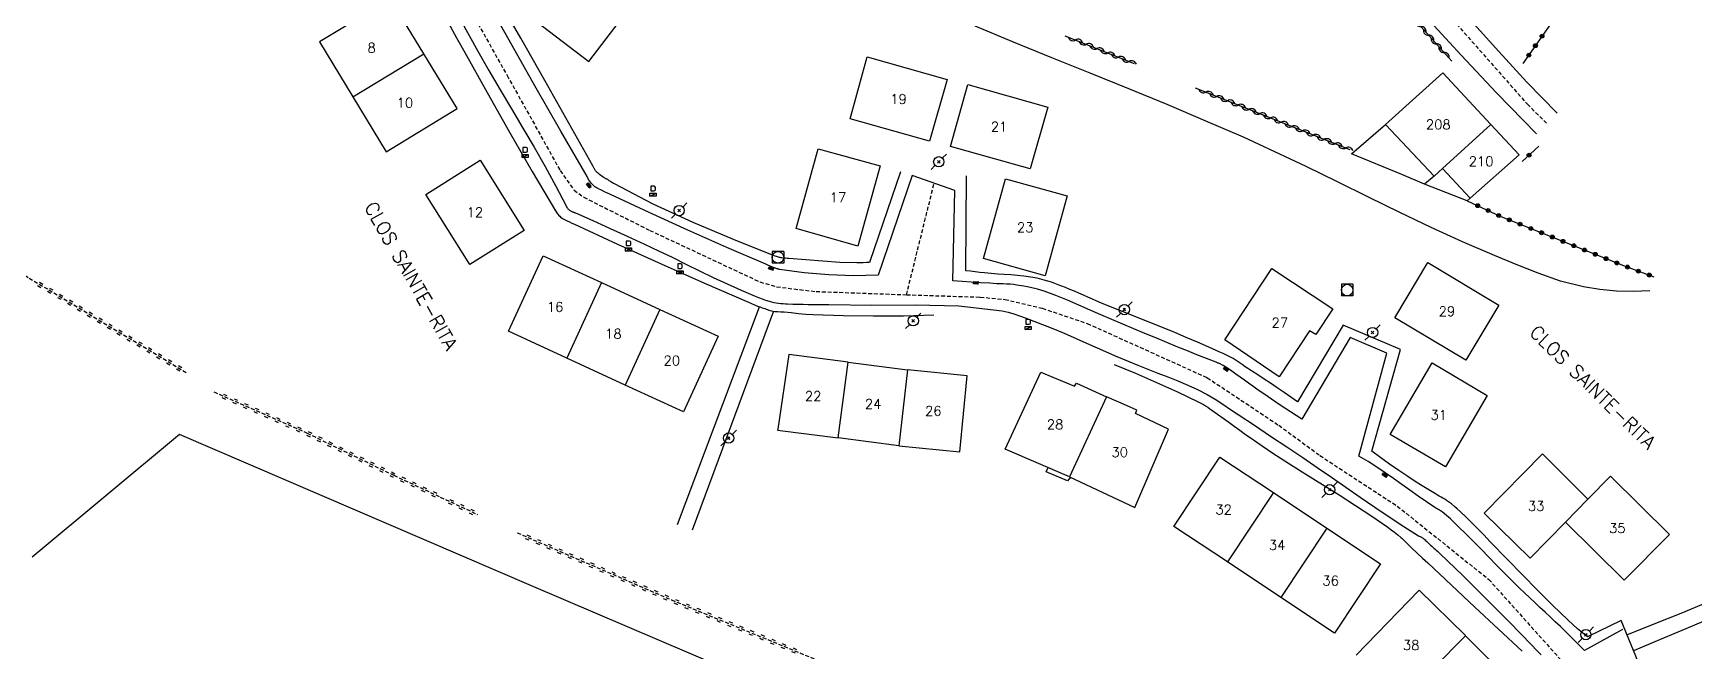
# Model space of a CAD drawing. Header units: millimetres. Extents: x 149998 to 151001, y 150999 to 152001.
# Drawn here: x 150521.8 to 150737.2, y 151425.8 to 151505.9 of the extents above; entities that cross this region are included whole.
import ezdxf
from ezdxf.enums import TextEntityAlignment as Align

# ---------------------------------------------------------------- set-up
doc = ezdxf.new("R2010")
doc.units = ezdxf.units.MM
doc.linetypes.add('DASHED', pattern=[0.75, 0.5, -0.25])
doc.layers.get('0').update_dxf_attribs({"linetype": 'CONTINUOUS'})
for name, color, linetype in [('W0001', 6, 'DASHED'), ('W0008', 7, 'CONTINUOUS'), ('W0014', 7, 'CONTINUOUS'), ('W0071', 7, 'CONTINUOUS'), ('W0101', 7, 'CONTINUOUS'), ('W0104', 1, 'CONTINUOUS'), ('W0220', 5, 'DASHED'), ('W0310', 3, 'CONTINUOUS'), ('W0323', 7, 'CONTINUOUS'), ('W0330', 7, 'CONTINUOUS'), ('W0333', 7, 'CONTINUOUS'), ('W0401', 7, 'CONTINUOUS'), ('W0420', 7, 'CONTINUOUS'), ('W0438', 7, 'CONTINUOUS'), ('W0473', 7, 'CONTINUOUS'), ('W0989', 7, 'CONTINUOUS'), ('W0991', 7, 'CONTINUOUS'), ('W1102', 7, 'CONTINUOUS')]:
    doc.layers.add(name, color=color, linetype=linetype)
doc.styles.get("Standard").update_dxf_attribs({"font": 'romans.shx', "width": 0.85})

# ---------------------------------------------------------------- blocks, each defined once
blk = doc.blocks.new('T473')
for p, q in [((-0.166667, 0.166667), (0.166667, -0.166667)), ((-0.166667, -0.166667), (0.166667, 0.166667)), ((0.500001, 0.500001), (1.000002, 1.000002)), ((-1.000002, -1.000002), (-0.500001, -0.500001))]:
    blk.add_line(p, q)
blk.add_ellipse((0, 0), major_axis=(0.471405, 0.471405), ratio=1, start_param=5.4977871438, end_param=11.780972451)
blk = doc.blocks.new('T438')
for p, q in [((-0.4, 0.2), (0.4, 0.2)), ((-0.4, -0.2), (-0.4, 0.2)), ((0.15, 1.1), (-0.3, 1.1)), ((-0.3, 1.1), (-0.3, 0.5)), ((-0.3, 0.5), (0.15, 0.5)), ((0.3, 0.65), (0.3, 0.95)), ((0.4, 0.2), (0.4, -0.2))]:
    blk.add_line(p, q)
at = {"flags": 128}
for points in [[(-0.4, -0.2), (0.4, 0.2)], [(0.4, -0.2), (-0.4, -0.2)]]:
    blk.add_lwpolyline(points, dxfattribs=at)
for centre, major_axis, start_param, end_param in [((0.15, 0.95), (0.106, -0.106), 0.785398, 2.356194), ((0.15, 0.65), (0.106, 0.106), 3.926991, 5.497787)]:
    blk.add_ellipse(centre, major_axis=major_axis, ratio=1, start_param=start_param, end_param=end_param)
blk = doc.blocks.new('T401')
for p, q in [((-0.3, 0.3), (0, 0.3)), ((-0.3, -0.25), (-0.3, 0.3)), ((-0.3, 0.15), (0, 0.15)), ((-0.3, 0), (0, 0)), ((0, 0.3), (0, -0.25)), ((-0.3, -0.15), (0, -0.15)), ((-0.3, -0.25), (-0.3, -0.3)), ((-0.3, -0.3), (0, -0.3)), ((0, -0.3), (0, -0.25))]:
    blk.add_line(p, q)
blk = doc.blocks.new('T420')
for p, q in [((0.75, 0.75), (-0.75, 0.75)), ((-0.75, 0.75), (-0.75, -0.75)), ((0.75, 0.75), (0.75, -0.75)), ((0.75, -0.75), (-0.75, -0.75))]:
    blk.add_line(p, q)
blk.add_ellipse((0, 0), major_axis=(-0.53, 0.53), ratio=1, start_param=3.926991, end_param=10.210176)
blk = doc.blocks.new('t310o')
at = {"color": 0, "linetype": 'Continuous'}
for centre, start, end in [((-0.5, 0.38), 216.8699, 323.1304), ((0.5, -0.37), 36.8699, 143.1303)]:
    blk.add_arc(centre, 0.625, start, end, dxfattribs=at)
blk = doc.blocks.new('t323o')
at = {"color": 0, "linetype": 'Continuous'}
for radius in [0.25, 0.15]:
    blk.add_circle((0, 0), radius, dxfattribs=at)
blk = doc.blocks.new('t220o')
at = {"color": 0, "linetype": 'Continuous'}
for p, q in [((-0.25, 0.25), (0.25, 0.25)), ((-0.25, -0.25), (0.25, -0.25))]:
    blk.add_line(p, q, dxfattribs=at)

msp = doc.modelspace()

# ---------------------------------------------------------------- linework, layer by layer
at = {"layer": 'W0001'}
for points in [[(150614.97, 151626.93), (150625.39, 151611.91), (150643.29, 151586.08), (150655.66, 151568.23), (150667.11, 151552.56), (150683.96, 151532.37), (150715.52, 151496.71), (150718.05, 151494.21)], [(150575.41, 151514.32), (150583.23, 151500.44), (150590.12, 151488.11), (150591.92, 151485.59), (150593.17, 151484.67), (150601.73, 151480.38), (150616.01, 151473.7), (150618.18, 151473.06), (150623.3, 151472.46), (150635.02, 151472.04)], [(150635.02, 151472.04), (150635.02, 151472.04), (150638.6, 151486.49)], [(150635.02, 151472.04), (150644.58, 151471.73), (150647.78, 151471.44), (150652.62, 151470.29), (150658.45, 151468.32), (150674.01, 151461.3), (150683.28, 151455.14), (150688.61, 151451.22)], [(150688.61, 151451.22), (150698.64, 151444.67), (150710.51, 151435.17), (150720.77, 151423.74), (150731.63, 151406.68)]]:
    msp.add_lwpolyline(points, dxfattribs=at)
at = {"layer": 'W0008'}
for points in [[(150719.38, 151495.55), (150715.44, 151499.59), (150711.8, 151503.56), (150708.17, 151507.54), (150704.56, 151511.54), (150703.03, 151513.25), (150701.51, 151514.96), (150700, 151516.68), (150698.5, 151518.41)], [(150702.39, 151508.01), (150706.94, 151503.08), (150711.52, 151498.17), (150716.71, 151492.9)]]:
    msp.add_lwpolyline(points, dxfattribs=at)
at = {"layer": 'W0014'}
for points in [[(150631.34, 151474.58), (150628.13, 151474.5), (150624.93, 151474.6), (150621.74, 151474.87), (150618.57, 151475.31), (150618.51, 151475.32), (150618.45, 151475.34), (150618.38, 151475.36), (150618.32, 151475.38), (150618.22, 151475.41), (150618.11, 151475.44), (150618.01, 151475.48), (150617.91, 151475.52), (150617.62, 151475.63), (150617.34, 151475.74), (150617.05, 151475.86), (150616.77, 151475.98), (150611.71, 151478.18), (150606.66, 151480.42), (150601.63, 151482.69), (150596.62, 151485.01), (150596.24, 151485.19), (150595.85, 151485.38), (150595.47, 151485.57), (150595.09, 151485.76), (150594.99, 151485.81), (150594.89, 151485.86), (150594.79, 151485.92), (150594.69, 151485.97), (150594.66, 151485.99), (150594.64, 151486), (150594.61, 151486.02), (150594.58, 151486.04), (150594.43, 151486.17), (150594.29, 151486.31), (150594.16, 151486.46), (150594.04, 151486.61), (150593.91, 151486.79), (150593.8, 151486.98), (150593.7, 151487.17), (150593.59, 151487.36), (150590.18, 151493.21), (150586.81, 151499.09), (150583.48, 151504.99), (150580.19, 151510.91)], [(150630.23, 151476.23), (150629.82, 151476.2), (150629.41, 151476.18), (150629, 151476.17), (150628.59, 151476.17), (150626.38, 151476.23), (150624.18, 151476.37), (150621.97, 151476.55), (150619.77, 151476.73), (150619.54, 151476.74), (150619.31, 151476.76), (150619.08, 151476.78), (150618.85, 151476.81), (150618.74, 151476.83), (150618.64, 151476.85), (150618.54, 151476.88), (150618.44, 151476.91), (150618.29, 151476.95), (150618.15, 151476.99), (150618, 151477.04), (150617.86, 151477.09), (150612.58, 151479.18), (150607.35, 151481.4), (150602.19, 151483.79), (150597.14, 151486.39), (150597.02, 151486.46), (150596.91, 151486.52), (150596.8, 151486.59), (150596.7, 151486.67), (150596.59, 151486.74), (150596.48, 151486.81), (150596.38, 151486.88), (150596.27, 151486.95), (150596.19, 151486.99), (150596.12, 151487.03), (150596.05, 151487.07), (150595.98, 151487.11), (150595.91, 151487.14), (150595.84, 151487.18), (150595.76, 151487.22), (150595.7, 151487.27), (150595.53, 151487.38), (150595.37, 151487.49), (150595.21, 151487.61), (150595.06, 151487.74), (150594.97, 151487.82), (150594.88, 151487.91), (150594.79, 151488), (150594.71, 151488.1), (150594.66, 151488.17), (150594.61, 151488.25), (150594.57, 151488.33), (150594.52, 151488.41), (150594.48, 151488.49), (150594.44, 151488.57), (150594.4, 151488.66), (150594.36, 151488.74), (150591.25, 151494.26), (150588.13, 151499.78), (150584.99, 151505.29), (150581.83, 151510.79)], [(150575.59, 151507.28), (150576.66, 151505.33), (150577.75, 151503.4), (150580.65, 151498.25), (150583.55, 151493.11), (150586.5, 151488), (150589.52, 151482.92), (150589.59, 151482.79), (150589.67, 151482.66), (150589.75, 151482.54), (150589.84, 151482.42), (150589.94, 151482.3), (150590.05, 151482.2), (150590.16, 151482.1), (150590.28, 151482), (150590.38, 151481.94), (150590.48, 151481.88), (150590.58, 151481.83), (150590.69, 151481.78), (150591, 151481.62), (150591.31, 151481.47), (150591.63, 151481.32), (150591.95, 151481.17), (150597.56, 151478.59), (150603.19, 151476.04), (150608.84, 151473.53), (150614.51, 151471.07), (150614.91, 151470.9), (150615.3, 151470.74), (150615.71, 151470.57), (150616.11, 151470.42), (150616.29, 151470.36), (150616.46, 151470.3), (150616.64, 151470.24), (150616.82, 151470.18), (150617, 151470.12), (150617.17, 151470.05), (150617.35, 151469.99), (150617.53, 151469.95), (150617.93, 151469.89), (150618.33, 151469.85), (150618.74, 151469.83), (150619.14, 151469.81), (150620.08, 151469.72), (150621.03, 151469.63), (150621.98, 151469.54), (150622.93, 151469.48), (150626.83, 151469.35), (150630.73, 151469.3), (150634.63, 151469.32), (150638.54, 151469.43)], [(150577.18, 151507.64), (150578.3, 151505.61), (150579.42, 151503.58), (150580.86, 151501.08), (150582.33, 151498.59), (150583.8, 151496.11), (150585.28, 151493.63), (150586.75, 151491.14), (150588.18, 151488.64), (150589.57, 151486.1), (150590.9, 151483.54), (150590.91, 151483.51), (150590.93, 151483.48), (150590.94, 151483.45), (150590.95, 151483.42), (150590.96, 151483.39), (150590.97, 151483.36), (150590.98, 151483.34), (150591, 151483.31), (150591.05, 151483.24), (150591.11, 151483.18), (150591.17, 151483.12), (150591.24, 151483.07), (150591.31, 151483.01), (150591.39, 151482.95), (150591.47, 151482.9), (150591.55, 151482.86), (150591.62, 151482.82), (150591.68, 151482.79), (150591.75, 151482.77), (150591.82, 151482.74), (150591.89, 151482.72), (150591.96, 151482.69), (150592.02, 151482.67), (150592.09, 151482.64), (150594.34, 151481.66), (150596.58, 151480.64), (150598.81, 151479.62), (150601.04, 151478.58), (150602.84, 151477.74), (150604.62, 151476.89), (150606.4, 151476.02), (150608.18, 151475.15), (150609.96, 151474.29), (150611.75, 151473.44), (150613.56, 151472.63), (150615.38, 151471.85), (150615.83, 151471.67), (150616.29, 151471.49), (150616.75, 151471.33), (150617.21, 151471.19), (150617.52, 151471.11), (150617.82, 151471.05), (150618.13, 151470.99), (150618.44, 151470.95), (150618.73, 151470.91), (150619.02, 151470.89), (150619.31, 151470.87), (150619.6, 151470.86), (150620.26, 151470.83), (150620.93, 151470.81), (150621.6, 151470.8), (150622.27, 151470.79), (150622.94, 151470.79), (150623.61, 151470.78), (150624.28, 151470.77), (150624.94, 151470.76), (150630.54, 151470.71), (150636.17, 151470.75), (150641.82, 151470.59), (150647.42, 151469.96), (150648.19, 151469.8), (150648.93, 151469.58), (150649.67, 151469.32), (150650.39, 151469.06), (150652.09, 151468.42), (150653.77, 151467.75), (150655.44, 151467.05), (150657.1, 151466.33), (150658.76, 151465.6), (150660.42, 151464.86), (150662.07, 151464.14), (150663.74, 151463.43), (150665.03, 151462.9), (150666.32, 151462.4), (150667.61, 151461.9), (150668.91, 151461.4), (150670.2, 151460.88), (150671.48, 151460.34), (150672.75, 151459.76), (150673.99, 151459.13), (150675.04, 151458.53), (150676.05, 151457.87), (150677.04, 151457.18), (150678.04, 151456.51), (150680.13, 151455.13), (150682.22, 151453.73), (150684.31, 151452.34), (150686.39, 151450.94), (150688.27, 151449.68), (150690.13, 151448.4), (150691.99, 151447.11), (150693.85, 151445.82), (150695.72, 151444.54), (150697.6, 151443.28), (150699.49, 151442.04), (150701.41, 151440.83), (150701.48, 151440.79), (150701.56, 151440.75), (150701.63, 151440.71), (150701.71, 151440.67), (150701.78, 151440.63), (150701.85, 151440.59), (150701.93, 151440.55), (150702, 151440.5), (150702.13, 151440.4), (150702.25, 151440.29), (150702.37, 151440.18), (150702.49, 151440.07), (150702.61, 151439.95), (150702.72, 151439.84), (150702.84, 151439.73), (150702.96, 151439.61), (150703.11, 151439.48), (150703.26, 151439.35), (150703.41, 151439.21), (150703.56, 151439.08), (150703.71, 151438.95), (150703.86, 151438.81), (150704.01, 151438.68), (150704.15, 151438.54), (150707.19, 151435.62), (150710.17, 151432.65), (150713.14, 151429.66), (150716.08, 151426.65), (150716.69, 151426.02), (150717.3, 151425.39)], [(150634.25, 151487.96), (150630.23, 151476.23)], [(150635.74, 151487.48), (150631.34, 151474.58)], [(150641.27, 151485.56), (150635.74, 151487.48)], [(150642.69, 151475.15), (150642.79, 151487.43)], [(150641.02, 151473.85), (150641.27, 151485.56)], [(150685.73, 151458.15), (150684.85, 151458.76), (150683.97, 151459.37), (150683.08, 151459.97), (150682.19, 151460.57), (150681.38, 151461.11), (150680.57, 151461.65), (150679.75, 151462.19), (150678.94, 151462.72), (150678.55, 151462.99), (150678.16, 151463.26), (150677.77, 151463.52), (150677.36, 151463.77), (150676.94, 151464), (150676.51, 151464.21), (150676.08, 151464.41), (150675.64, 151464.61), (150674.2, 151465.26), (150672.74, 151465.9), (150671.28, 151466.52), (150669.82, 151467.13), (150668.63, 151467.62), (150667.45, 151468.1), (150666.25, 151468.58), (150665.06, 151469.05), (150663.87, 151469.52), (150662.67, 151470), (150661.48, 151470.48), (150660.3, 151470.96), (150659.71, 151471.21), (150659.12, 151471.47), (150658.54, 151471.73), (150657.96, 151471.99), (150657.38, 151472.25), (150656.79, 151472.5), (150656.2, 151472.74), (150655.61, 151472.98), (150654.7, 151473.31), (150653.8, 151473.65), (150652.88, 151473.94), (150651.94, 151474.18), (150651.1, 151474.33), (150650.25, 151474.45), (150649.4, 151474.54), (150648.55, 151474.61), (150647.69, 151474.66), (150646.84, 151474.72), (150645.99, 151474.78), (150645.14, 151474.86), (150644.53, 151474.93), (150643.91, 151475), (150643.3, 151475.08), (150642.69, 151475.15)], [(150686.27, 151455.92), (150684.81, 151456.87), (150683.35, 151457.84), (150681.9, 151458.82), (150680.46, 151459.8), (150679.91, 151460.18), (150679.36, 151460.57), (150678.82, 151460.97), (150678.27, 151461.36), (150677.73, 151461.75), (150677.18, 151462.14), (150676.62, 151462.52), (150676.06, 151462.88), (150675.98, 151462.93), (150675.91, 151462.97), (150675.83, 151463.02), (150675.76, 151463.05), (150675.68, 151463.09), (150675.61, 151463.12), (150675.54, 151463.15), (150675.46, 151463.18), (150675.39, 151463.2), (150675.32, 151463.23), (150675.24, 151463.26), (150675.17, 151463.29), (150673.92, 151463.78), (150672.68, 151464.26), (150671.44, 151464.76), (150670.2, 151465.26), (150668.77, 151465.84), (150667.34, 151466.44), (150665.92, 151467.03), (150664.5, 151467.63), (150663.08, 151468.24), (150661.65, 151468.84), (150660.23, 151469.44), (150658.81, 151470.04), (150657.34, 151470.67), (150655.87, 151471.33), (150654.38, 151471.96), (150652.87, 151472.5), (150651.99, 151472.76), (150651.1, 151472.97), (150650.21, 151473.15), (150649.31, 151473.29), (150648.87, 151473.35), (150648.44, 151473.39), (150648, 151473.42), (150647.56, 151473.44), (150647.13, 151473.46), (150646.69, 151473.47), (150646.25, 151473.49), (150645.82, 151473.52), (150644.62, 151473.6), (150643.42, 151473.68), (150642.22, 151473.77), (150641.02, 151473.85)], [(150691.64, 151468.08), (150685.73, 151458.15)], [(150692.53, 151466.49), (150686.26, 151455.91)], [(150699.05, 151464.94), (150691.64, 151468.08)], [(150697.3, 151464.49), (150692.53, 151466.49)], [(150693.66, 151451.12), (150697.3, 151464.49)], [(150695.35, 151451.77), (150699.05, 151464.94)], [(150661.94, 151463.01), (150664.69, 151461.87), (150667.43, 151460.68), (150670.15, 151459.45), (150672.85, 151458.17), (150673.02, 151458.09), (150673.19, 151458), (150673.36, 151457.91), (150673.52, 151457.82), (150673.8, 151457.65), (150674.08, 151457.47), (150674.35, 151457.28), (150674.62, 151457.1), (150675.35, 151456.59), (150676.08, 151456.07), (150676.8, 151455.54), (150677.52, 151455.02), (150678.24, 151454.49), (150678.97, 151453.96), (150679.69, 151453.45), (150680.43, 151452.94), (150682.53, 151451.53), (150684.66, 151450.16), (150686.81, 151448.81), (150688.96, 151447.47), (150691.11, 151446.13), (150693.24, 151444.76), (150695.35, 151443.37), (150697.44, 151441.92), (150697.87, 151441.61), (150698.3, 151441.29), (150698.72, 151440.96), (150699.13, 151440.61), (150699.22, 151440.53), (150699.32, 151440.44), (150699.41, 151440.34), (150699.5, 151440.25), (150699.59, 151440.16), (150699.69, 151440.07), (150699.78, 151439.97), (150699.87, 151439.88), (150700.55, 151439.23), (150701.23, 151438.59), (150701.92, 151437.94), (150702.61, 151437.3), (150705.66, 151434.44), (150708.71, 151431.59), (150711.77, 151428.73), (150714.83, 151425.89)], [(150723.3, 151427.73), (150722.66, 151428.26), (150722.03, 151428.79), (150721.41, 151429.34), (150720.8, 151429.9), (150718.79, 151431.82), (150716.83, 151433.78), (150714.89, 151435.77), (150712.95, 151437.74), (150712.18, 151438.52), (150711.42, 151439.31), (150710.66, 151440.1), (150709.9, 151440.89), (150709.14, 151441.67), (150708.37, 151442.45), (150707.58, 151443.22), (150706.79, 151443.97), (150706.42, 151444.3), (150706.05, 151444.63), (150705.67, 151444.94), (150705.28, 151445.24), (150705.05, 151445.4), (150704.81, 151445.55), (150704.57, 151445.69), (150704.33, 151445.83), (150704.09, 151445.97), (150703.85, 151446.1), (150703.6, 151446.24), (150703.37, 151446.39), (150702.52, 151446.9), (150701.68, 151447.42), (150700.85, 151447.94), (150700.02, 151448.48), (150698.83, 151449.28), (150697.66, 151450.09), (150696.5, 151450.93), (150695.35, 151451.77)], [(150722.91, 151425.97), (150722.14, 151426.75), (150721.37, 151427.52), (150720.58, 151428.3), (150719.8, 151429.06), (150719.14, 151429.69), (150718.48, 151430.31), (150717.82, 151430.93), (150717.15, 151431.55), (150716.49, 151432.17), (150715.82, 151432.79), (150715.16, 151433.42), (150714.51, 151434.05), (150713.5, 151435.03), (150712.51, 151436.03), (150711.52, 151437.03), (150710.54, 151438.04), (150709.55, 151439.04), (150708.56, 151440.04), (150707.56, 151441.03), (150706.55, 151442.01), (150706.05, 151442.5), (150705.54, 151443), (150705.02, 151443.47), (150704.47, 151443.92), (150704.35, 151444), (150704.24, 151444.07), (150704.12, 151444.14), (150704, 151444.21), (150703.87, 151444.27), (150703.75, 151444.34), (150703.63, 151444.41), (150703.52, 151444.48), (150702.42, 151445.2), (150701.34, 151445.95), (150700.28, 151446.71), (150699.22, 151447.47), (150698.15, 151448.24), (150697.08, 151448.99), (150696, 151449.72), (150694.89, 151450.43), (150694.59, 151450.62), (150694.29, 151450.79), (150693.98, 151450.96), (150693.66, 151451.12)], [(150727.66, 151429.85), (150723.3, 151427.73)], [(150736.37, 151408.73), (150727.66, 151429.86)], [(150727.87, 151428.68), (150722.91, 151425.97)]]:
    msp.add_lwpolyline(points, dxfattribs=at)
at = {"layer": 'W0071'}
for points in [[(150605.31, 151442.3), (150615.96, 151470.47)], [(150617.79, 151469.91), (150607.22, 151441.54)], [(150728.43, 151427.98), (150731.95, 151429.4), (150735.46, 151430.82), (150738.97, 151432.25), (150742.48, 151433.69), (150745.18, 151434.79), (150747.87, 151435.9), (150750.56, 151437.02), (150753.25, 151438.14)], [(150754.05, 151436.14), (150751.25, 151435.01), (150748.44, 151433.88), (150745.64, 151432.73), (150742.83, 151431.58), (150739.44, 151430.18), (150736.05, 151428.77), (150732.66, 151427.35), (150729.28, 151425.93)]]:
    msp.add_lwpolyline(points, dxfattribs=at)
at = {"layer": 'W0101'}
for points in [[(150590.31, 151515.39), (150585.25, 151508.77), (150593.82, 151502.23), (150598.87, 151508.85)], [(150572.43, 151503.26), (150568.11, 151510.38), (150558.9, 151504.78)], [(150558.9, 151504.78), (150563.22, 151497.67)], [(150563.22, 151497.67), (150567.54, 151490.55), (150576.75, 151496.14), (150572.43, 151503.26)], [(150627.69, 151494.81), (150629.91, 151502.84)], [(150629.91, 151502.84), (150640.29, 151499.93)], [(150704.57, 151500.79), (150697.12, 151494.11)], [(150704.57, 151500.79), (150710.79, 151494.1)], [(150640.29, 151499.93), (150638.01, 151491.93)], [(150640.72, 151491.23), (150642.95, 151499.25)], [(150642.95, 151499.25), (150653.33, 151496.34)], [(150638.01, 151491.93), (150627.69, 151494.81)], [(150653.33, 151496.34), (150651.04, 151488.34)], [(150697.12, 151494.11), (150703.45, 151487.39)], [(150710.79, 151494.1), (150710.79, 151494.1), (150714.44, 151490.18)], [(150620.71, 151480.61), (150623.56, 151490.94)], [(150623.56, 151490.94), (150631.59, 151488.74)], [(150651.04, 151488.34), (150640.72, 151491.23)], [(150714.44, 151490.18), (150708.08, 151484.54)], [(150572.68, 151485.02), (150579.72, 151489.48)], [(150579.72, 151489.48), (150585.45, 151480.35)], [(150631.59, 151488.74), (150628.71, 151478.35)], [(150703.45, 151487.39), (150704.52, 151488.38)], [(150708.08, 151484.54), (150704.53, 151488.38), (150704.52, 151488.38)], [(150644.98, 151476.74), (150647.83, 151487.07)], [(150647.83, 151487.07), (150655.86, 151484.87)], [(150578.39, 151475.96), (150572.68, 151485.02)], [(150655.86, 151484.87), (150652.98, 151474.48)], [(150585.45, 151480.35), (150578.39, 151475.96)], [(150628.71, 151478.35), (150620.71, 151480.61)], [(150590.98, 151463.83), (150583.42, 151467.31), (150587.92, 151477.1)], [(150587.92, 151477.1), (150595.48, 151473.63)], [(150652.98, 151474.48), (150644.98, 151476.74)], [(150698.33, 151469.07), (150702.59, 151476.23)], [(150702.59, 151476.23), (150711.83, 151470.69)], [(150595.48, 151473.63), (150603.05, 151470.15)], [(150711.83, 151470.69), (150707.52, 151463.57)], [(150603.05, 151470.15), (150610.61, 151466.67), (150606.11, 151456.88), (150598.55, 151460.35)], [(150707.52, 151463.57), (150698.33, 151469.07)], [(150627.45, 151463.32), (150619.75, 151464.32), (150618.33, 151454.65)], [(150598.55, 151460.35), (150590.98, 151463.83)], [(150627.45, 151463.32), (150635.15, 151462.3)], [(150634.02, 151452.46), (150641.91, 151451.69), (150642.88, 151461.55), (150635.15, 151462.3)], [(150656.13, 151448.47), (150647.8, 151452.04), (150652.43, 151462.03), (150656.81, 151460.19), (150657.05, 151460.61), (150660.93, 151458.8)], [(150697.71, 151453.93), (150703.16, 151463.22)], [(150703.16, 151463.22), (150710.32, 151458.98)], [(150656.13, 151448.47), (150664.61, 151444.5), (150668.99, 151454.61), (150664.71, 151456.65), (150664.86, 151457.11), (150663.54, 151457.68)], [(150663.54, 151457.68), (150660.93, 151458.8)], [(150710.32, 151458.98), (150704.9, 151449.74)], [(150618.33, 151454.65), (150618.31, 151454.52)], [(150618.31, 151454.52), (150626.17, 151453.5)], [(150634.02, 151452.46), (150626.17, 151453.5)], [(150704.9, 151449.74), (150697.71, 151453.93)], [(150709.91, 151443.75), (150717.47, 151451.44)], [(150717.47, 151451.44), (150723.37, 151445.58)], [(150676.63, 151437.43), (150669.69, 151442.04), (150675.65, 151451.02)], [(150675.65, 151451.02), (150682.59, 151446.41)], [(150723.37, 151445.58), (150726.29, 151448.55)], [(150726.29, 151448.55), (150733.96, 151440.97)], [(150682.59, 151446.41), (150689.52, 151441.8)], [(150715.87, 151437.93), (150709.91, 151443.75)], [(150720.45, 151442.6), (150715.87, 151437.93)], [(150728.08, 151435.08), (150720.45, 151442.6)], [(150689.52, 151441.8), (150696.46, 151437.2), (150690.5, 151428.22), (150683.56, 151432.82)], [(150733.96, 151440.97), (150728.08, 151435.08)], [(150683.56, 151432.82), (150676.63, 151437.43)], [(150707.49, 151427.89), (150701.5, 151433.8), (150693.31, 151425.34)], [(150707.51, 151427.87), (150713.49, 151421.91), (150705.1, 151413.65)], [(150707.51, 151427.87), (150707.49, 151427.89)]]:
    msp.add_lwpolyline(points, dxfattribs=at)
msp.add_lwpolyline([(150676.27, 151466.21), (150682.4, 151475.43), (150690.3, 151470.2), (150688.08, 151466.91), (150687.28, 151467.35), (150683.32, 151461.42)], close=True, dxfattribs=at)
at = {"layer": 'W0104'}
for points in [[(150702.2, 151486.36), (150699.26, 151487.6), (150692.7, 151490.29), (150697.12, 151494.11)], [(150703.45, 151487.39), (150702.2, 151486.36)], [(150708.08, 151484.54), (150708.08, 151484.54), (150707.72, 151484.22), (150702.2, 151486.36)], [(150656.26, 151448.41), (150656.27, 151448.41), (150655.91, 151447.92), (150653.14, 151449.1), (150653.37, 151449.65), (150653.37, 151449.65)]]:
    msp.add_lwpolyline(points, dxfattribs=at)
at = {"layer": 'W0220'}
for points in [[(150517.53, 151476.57), (150521.26, 151474.2), (150541.6, 151461.99)], [(150545.21, 151459.46), (150557.3, 151454.12), (150568.54, 151448.66), (150574.57, 151445.84)], [(150574.57, 151445.84), (150579.38, 151443.59)], [(150584.54, 151441.21), (150604.55, 151432.52), (150624.77, 151424.18), (150630.19, 151421.66)]]:
    msp.add_lwpolyline(points, dxfattribs=at)
at = {"layer": 'W0310'}
for points in [[(150687.77, 151522.38), (150705.71, 151502.29)], [(150655.53, 151505.59), (150664.53, 151502)], [(150672.46, 151498.83), (150692.51, 151490.83)]]:
    msp.add_lwpolyline(points, dxfattribs=at)
at = {"layer": 'W0323'}
for points in [[(150729.11, 151527.98), (150721.97, 151512.16), (150721.05, 151510.76), (150714.94, 151501.97)], [(150717, 151491.3), (150714.85, 151489.28)], [(150707.72, 151484.22), (150712.08, 151482.18), (150727.98, 151475.81), (150731.92, 151474.37)]]:
    msp.add_lwpolyline(points, dxfattribs=at)
at = {"layer": 'W0330'}
msp.add_lwpolyline([(150708.9, 151362.94), (150686.48, 151386.04), (150672.38, 151398.93), (150664.07, 151401.63), (150657.81, 151403.04), (150640.64, 151411.22), (150586.41, 151434.36), (150540.75, 151453.95), (150521.63, 151438.04)], dxfattribs=at)
at = {"layer": 'W0333'}
msp.add_lwpolyline([(150731.39, 151472.53), (150729.23, 151472.44), (150727.07, 151472.49), (150724.91, 151472.7), (150722.78, 151473.06), (150719.81, 151473.82), (150716.91, 151474.82), (150714.08, 151475.96), (150711.27, 151477.12), (150707.12, 151478.89), (150703.03, 151480.75), (150698.96, 151482.69), (150694.92, 151484.67), (150690.89, 151486.66), (150686.85, 151488.64), (150682.78, 151490.57), (150678.69, 151492.43), (150673.76, 151494.58), (150668.8, 151496.66), (150663.83, 151498.71), (150658.85, 151500.73), (150653.87, 151502.74), (150648.89, 151504.77), (150643.92, 151506.82)], dxfattribs=at)
at = {"layer": 'W1102'}
for points in [[(150563.22, 151497.67), (150572.43, 151503.26)], [(150704.52, 151488.38), (150710.79, 151494.1)], [(150595.48, 151473.63), (150590.98, 151463.83)], [(150603.05, 151470.15), (150598.55, 151460.35)], [(150626.17, 151453.5), (150627.45, 151463.32)], [(150635.15, 151462.3), (150634.02, 151452.46)], [(150660.93, 151458.8), (150656.13, 151448.47)], [(150682.59, 151446.41), (150676.63, 151437.43)], [(150720.45, 151442.6), (150723.37, 151445.58)], [(150723.37, 151445.58), (150720.45, 151442.6)], [(150689.52, 151441.8), (150683.56, 151432.82)], [(150699.24, 151419.53), (150707.51, 151427.87)]]:
    msp.add_lwpolyline(points, dxfattribs=at)

# ---------------------------------------------------------------- block references
at = {"layer": 'W0220'}
for p, rotation in [((150522.7, 151473.34), 329.018017248515), ((150523.98, 151472.57), 329.018017248515), ((150525.27, 151471.79), 329.018017248515), ((150526.56, 151471.02), 329.018017248515), ((150527.84, 151470.25), 329.018017248515), ((150529.13, 151469.48), 329.018017248515), ((150530.41, 151468.71), 329.018017248515), ((150531.7, 151467.93), 329.018017248515), ((150532.99, 151467.16), 329.018017248515), ((150534.27, 151466.39), 329.018017248515), ((150535.56, 151465.62), 329.018017248515), ((150536.84, 151464.85), 329.018017248515), ((150538.13, 151464.07), 329.018017248515), ((150539.41, 151463.3), 329.018017248515), ((150540.7, 151462.53), 329.018017248515), ((150546.58, 151458.85), 336.1414264680095), ((150547.96, 151458.25), 336.1414264680095), ((150549.33, 151457.64), 336.1414264680095), ((150550.7, 151457.03), 336.1414264680095), ((150552.07, 151456.43), 336.1414264680095), ((150553.44, 151455.82), 336.1414264680095), ((150554.82, 151455.21), 336.1414264680095), ((150556.19, 151454.61), 336.1414264680095), ((150557.56, 151453.99), 334.1178880767321), ((150558.9, 151453.34), 334.1178880767321), ((150560.25, 151452.68), 334.1178880767321), ((150561.6, 151452.03), 334.1178880767321), ((150562.95, 151451.37), 334.1178880767321), ((150564.3, 151450.72), 334.1178880767321), ((150565.65, 151450.06), 334.1178880767321), ((150567, 151449.41), 334.1178880767321), ((150568.35, 151448.75), 334.1178880767321), ((150569.71, 151448.11), 334.9079198074109), ((150571.07, 151447.48), 334.9079198074109), ((150572.43, 151446.84), 334.9079198074109), ((150573.78, 151446.21), 334.9079198074109), ((150575.93, 151445.2), 334.9079198073022), ((150577.29, 151444.57), 334.9079198073022), ((150578.64, 151443.93), 334.9079198073022), ((150585.92, 151440.61), 336.5275166628851), ((150587.29, 151440.02), 336.5275166628851), ((150588.67, 151439.42), 336.5275166628851), ((150590.05, 151438.82), 336.5275166628851), ((150591.42, 151438.22), 336.5275166628851), ((150592.8, 151437.63), 336.5275166628851), ((150594.17, 151437.03), 336.5275166628851), ((150595.55, 151436.43), 336.5275166628851), ((150596.93, 151435.83), 336.5275166628851), ((150598.3, 151435.24), 336.5275166628851), ((150599.68, 151434.64), 336.5275166628851), ((150601.05, 151434.04), 336.5275166628851), ((150602.43, 151433.44), 336.5275166628851), ((150603.81, 151432.85), 336.5275166628851), ((150605.19, 151432.26), 337.5915107897722), ((150606.57, 151431.69), 337.5915107897722), ((150607.96, 151431.12), 337.5915107897722), ((150609.35, 151430.54), 337.5915107897722), ((150610.73, 151429.97), 337.5915107897722), ((150612.12, 151429.4), 337.5915107897722), ((150613.51, 151428.83), 337.5915107897722), ((150614.89, 151428.26), 337.5915107897722), ((150616.28, 151427.69), 337.5915107897722), ((150617.67, 151427.11), 337.5915107897722), ((150619.05, 151426.54), 337.5915107897722), ((150620.44, 151425.97), 337.5915107897722)]:
    msp.add_blockref('t220o', p, dxfattribs=dict(at, rotation=rotation))
at = {"layer": 'W0310'}
for p, rotation in [((150701.71, 151506.76), 311.7729388328194), ((150656.92, 151505.03), 338.2507004076441), ((150658.32, 151504.48), 338.2507004076441), ((150702.71, 151505.65), 311.7729388328194), ((150703.71, 151504.53), 311.7729388328194), ((150659.71, 151503.92), 338.2507004076441), ((150661.1, 151503.36), 338.2507004076441), ((150662.5, 151502.81), 338.2507004076441), ((150704.71, 151503.41), 311.7729388328194), ((150663.89, 151502.25), 338.2507004076441), ((150673.85, 151498.28), 338.2507004076219), ((150675.24, 151497.72), 338.2507004076219), ((150676.64, 151497.17), 338.2507004076219), ((150678.03, 151496.61), 338.2507004076219), ((150679.42, 151496.05), 338.2507004076219), ((150680.82, 151495.5), 338.2507004076219), ((150682.21, 151494.94), 338.2507004076219), ((150683.6, 151494.39), 338.2507004076219), ((150685, 151493.83), 338.2507004076219), ((150686.39, 151493.28), 338.2507004076219), ((150687.78, 151492.72), 338.2507004076219), ((150689.18, 151492.16), 338.2507004076219), ((150690.57, 151491.61), 338.2507004076219), ((150691.96, 151491.05), 338.2507004076219)]:
    msp.add_blockref('t310o', p, dxfattribs=dict(at, rotation=rotation))
at = {"layer": 'W0323'}
for p, rotation in [((150717.42, 151505.53), 235.1711164968235), ((150715.7, 151503.07), 235.1711164968235), ((150716.56, 151504.3), 235.1711164968235), ((150715.74, 151490.12), 222.1148553467585), ((150709.08, 151483.58), 334.9572250733316), ((150710.44, 151482.95), 334.9572250733316), ((150711.8, 151482.31), 334.9572250733316), ((150713.18, 151481.74), 338.1569601775125), ((150714.57, 151481.18), 338.1569601775125), ((150715.97, 151480.62), 338.1569601775125), ((150717.36, 151480.07), 338.1569601775125), ((150718.75, 151479.51), 338.1569601775125), ((150720.14, 151478.95), 338.1569601775125), ((150721.54, 151478.39), 338.1569601775125), ((150722.93, 151477.83), 338.1569601775125), ((150724.32, 151477.28), 338.1569601775125), ((150725.71, 151476.72), 338.1569601775125), ((150727.11, 151476.16), 338.1569601775125), ((150728.5, 151475.62), 339.990466117775), ((150729.91, 151475.1), 339.990466117775), ((150731.32, 151474.59), 339.990466117775)]:
    msp.add_blockref('t323o', p, dxfattribs=dict(at, rotation=rotation))
at = {"layer": 'W0401'}
for p, rotation in [((150593.95, 151486.31), 39.22338947963939), ((150617.52, 151475.58), 67.92949976866575), ((150644.04, 151473.72), 86.05889820338729), ((150676.52, 151462.51), 56.58228793447012), ((150697.12, 151448.79), 55.191278928862)]:
    msp.add_blockref('T401', p, dxfattribs=dict(at, rotation=rotation))
at = {"layer": 'W0420'}
for p in [(150618.35, 151476.89), (150692.15, 151472.64)]:
    msp.add_blockref('T420', p, dxfattribs=at)
at = {"layer": 'W0438'}
for p in [(150585.57, 151490.01), (150602.15, 151484.99), (150598.96, 151477.9), (150605.65, 151474.93), (150650.78, 151467.73)]:
    msp.add_blockref('T438', p, dxfattribs=at)
at = {"layer": 'W0473'}
for p in [(150639.2, 151489.26), (150605.54, 151482.94), (150663.26, 151470.12), (150635.89, 151468.66), (150695.45, 151467.15), (150611.96, 151453.48), (150689.88, 151446.79), (150723.1, 151428.02)]:
    msp.add_blockref('T473', p, dxfattribs=at)

# ---------------------------------------------------------------- texts
at = {"layer": 'W0989'}
for rotation, p in [(299.7177, (150564.65, 151483.43)), (315.563, (150715.66, 151467))]:
    msp.add_text('CLOS SAINTE-RITA   ', height=1.75, rotation=rotation, dxfattribs=at).set_placement(p)
at = {"layer": 'W0991'}
for s, p in [('8', (150565.66, 151504.02)), ('10', (150569.98, 151496.9)), ('19', (150633.98, 151497.38)), ('21', (150647.02, 151493.8)), ('208', (150703.96, 151494.09)), ('210', (150709.52, 151489.32)), ('17', (150626.14, 151484.65)), ('12', (150579.05, 151482.72)), ('23', (150650.41, 151480.77)), ('16', (150589.45, 151470.47)), ('27', (150683.42, 151468.42)), ('29', (150705.09, 151469.9)), ('18', (150597.01, 151466.99)), ('20', (150604.58, 151463.51)), ('22', (150622.91, 151458.91)), ('24', (150630.69, 151457.89)), ('26', (150638.49, 151457)), ('28', (150654.28, 151455.25)), ('31', (150704.03, 151456.48)), ('30', (150662.66, 151451.65)), ('32', (150676.14, 151444.22)), ('33', (150716.66, 151444.68)), ('35', (150727.18, 151441.81)), ('34', (150683.07, 151439.62)), ('36', (150690.01, 151435.01)), ('38', (150700.45, 151426.66))]:
    msp.add_text(s, height=1.25, dxfattribs=at).set_placement(p, align=Align.MIDDLE_CENTER)

doc.saveas('drawing.dxf')
